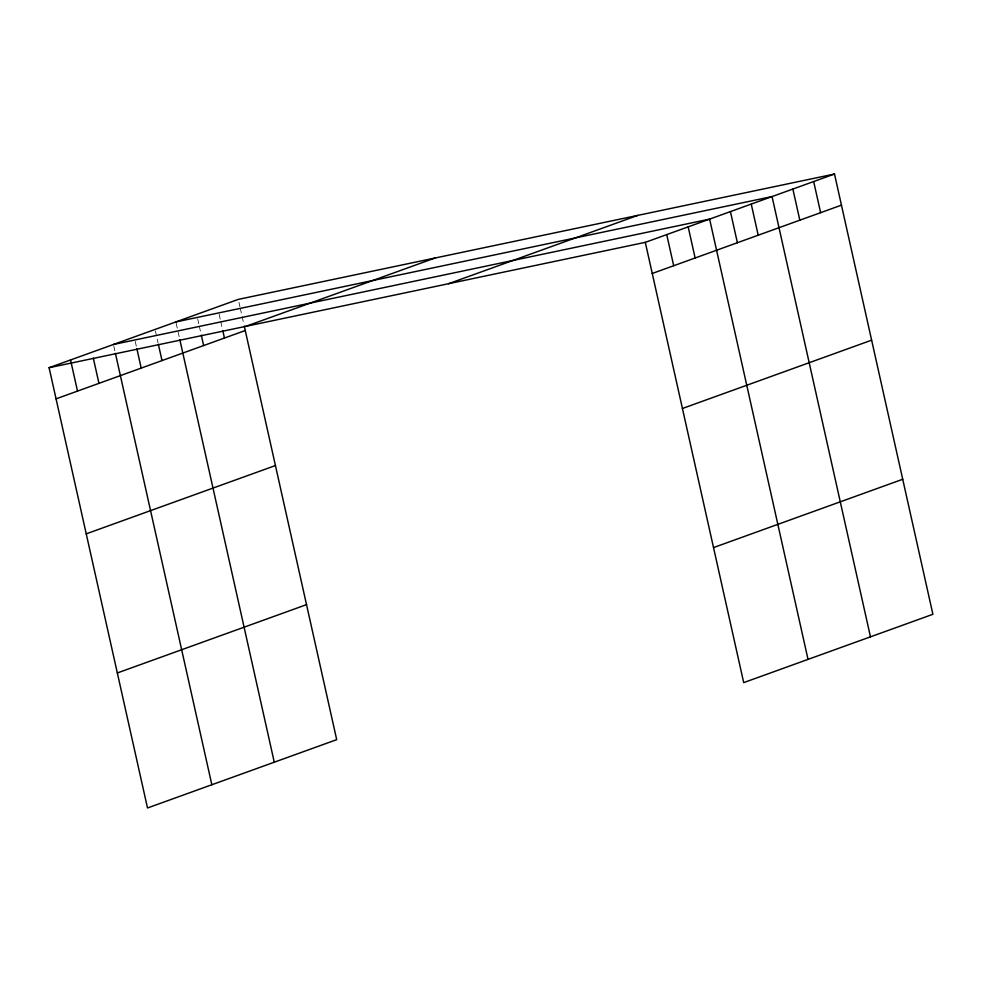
<?xml version="1.0" encoding="UTF-8"?>
<svg xmlns="http://www.w3.org/2000/svg" width="982" height="982" viewBox="0 0 982 982"><rect width="100%" height="100%" fill="white"/><g stroke="black" fill="none" stroke-linecap="round" stroke-linejoin="round"><path stroke-width="0.74" stroke-dasharray="4.91 3.68" d="M238.957 302.358L239.952 306.801M240.283 308.287L243.929 324.588M219.146 314.326L220.471 320.255M220.803 321.728L222.46 329.142M197.664 318.868L198.99 324.797M199.321 326.282L200.979 333.696M176.195 323.422L179.51 338.238M155.377 330.934L158.028 342.792M135.234 341.417L136.559 347.346M113.752 345.959L115.078 351.9"/><path stroke-width="1.47" d="M244.26 326.073L336.703 739.655L147.509 807.977L49.1 367.71L238.295 299.387L834.491 174.023L932.9 614.29L743.705 682.613L645.297 242.345L834.491 174.023M245.844 326.343L435.038 258.02M56.06 398.839L245.255 330.529M448.553 283.712L637.748 215.402M652.244 273.475L841.451 205.152M86.232 533.852L275.439 465.542M682.429 408.487L871.623 340.177M117.337 672.965L306.531 604.642M713.521 547.588L902.716 479.277M175.864 321.936L772.048 196.572L870.469 636.839M113.433 344.486L709.618 219.121L808.026 659.376M49.1 367.71L645.297 242.345M813.673 181.547L820.633 212.677M792.867 189.06L799.827 220.189M751.242 204.084L758.202 235.214M730.436 211.596L737.384 242.726M688.173 226.854L695.133 257.984M666.729 234.6L673.689 265.729M222.791 330.627L224.448 338.041M201.31 335.181L203.63 345.554M179.841 339.723L274.273 762.204M158.36 344.277L162.005 360.578M136.891 348.831L141.199 368.103M115.41 353.373L211.842 784.741M93.315 358.148L98.949 383.348M70.544 359.964L77.504 391.094"/></g></svg>
